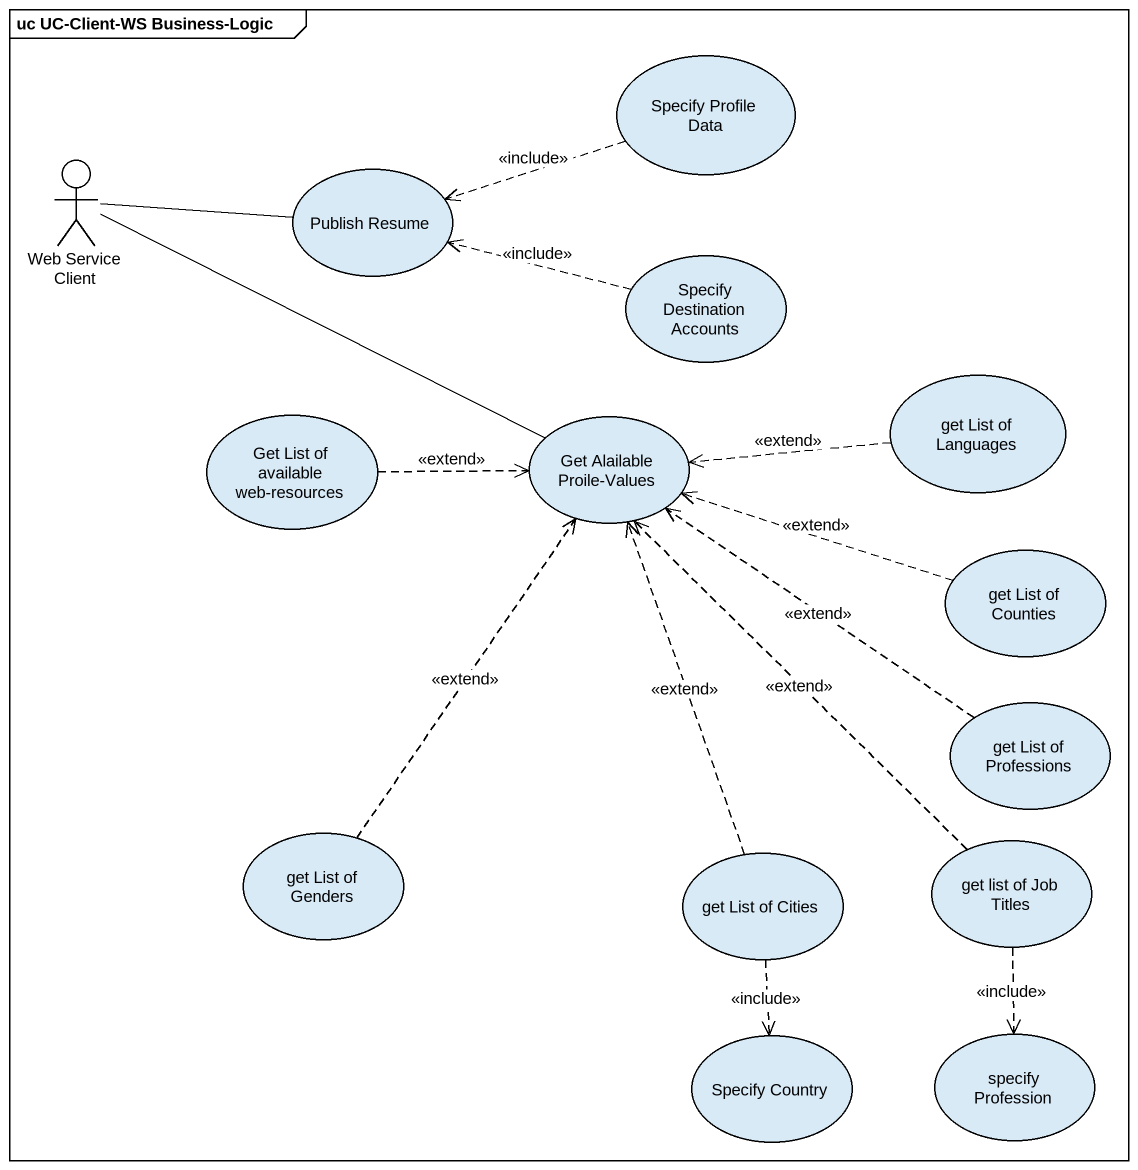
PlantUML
@startuml
mainframe uc UC-Client-WS Business-Logic
usecase "Specify Profile Data" as Specify_Profile_Data
actor "Web Service Client" as Web_Service_Client
usecase "Publish Resume" as Publish_Resume
usecase "Specify Destination Accounts" as Specify_Destination_Accounts
usecase "Get List of available web-resources" as Get_List_of_available_web
usecase "Get Alailable Proile-Values" as Get_Alailable_Proile_Values
usecase "get List of Languages" as get_List_of_Languages
usecase "get List of Counties" as get_List_of_Counties
usecase "get List of Professions" as get_List_of_Professions
usecase "get List of Genders" as get_List_of_Genders
usecase "get List of Cities" as get_List_of_Cities
usecase "get list of Job Titles" as get_list_of_Job_Titles
usecase "Specify Country" as Specify_Country
usecase "specify Profession" as specify_Profession
Specify_Profile_Data .left.> Publish_Resume : <<include>>
Web_Service_Client -right- Publish_Resume
Web_Service_Client -right- Get_Alailable_Proile_Values
Specify_Destination_Accounts .left.> Publish_Resume : <<include>>
Get_List_of_available_web .right.> Get_Alailable_Proile_Values : <<extend>>
get_List_of_Languages .left.> Get_Alailable_Proile_Values : <<extend>>
get_List_of_Counties .left.> Get_Alailable_Proile_Values : <<extend>>
get_List_of_Professions .up.> Get_Alailable_Proile_Values : <<extend>>
get_List_of_Genders .up.> Get_Alailable_Proile_Values : <<extend>>
get_List_of_Cities .up.> Get_Alailable_Proile_Values : <<extend>>
get_List_of_Cities ..> Specify_Country : <<include>>
get_list_of_Job_Titles .up.> Get_Alailable_Proile_Values : <<extend>>
get_list_of_Job_Titles ..> specify_Profession : <<include>>
@enduml
